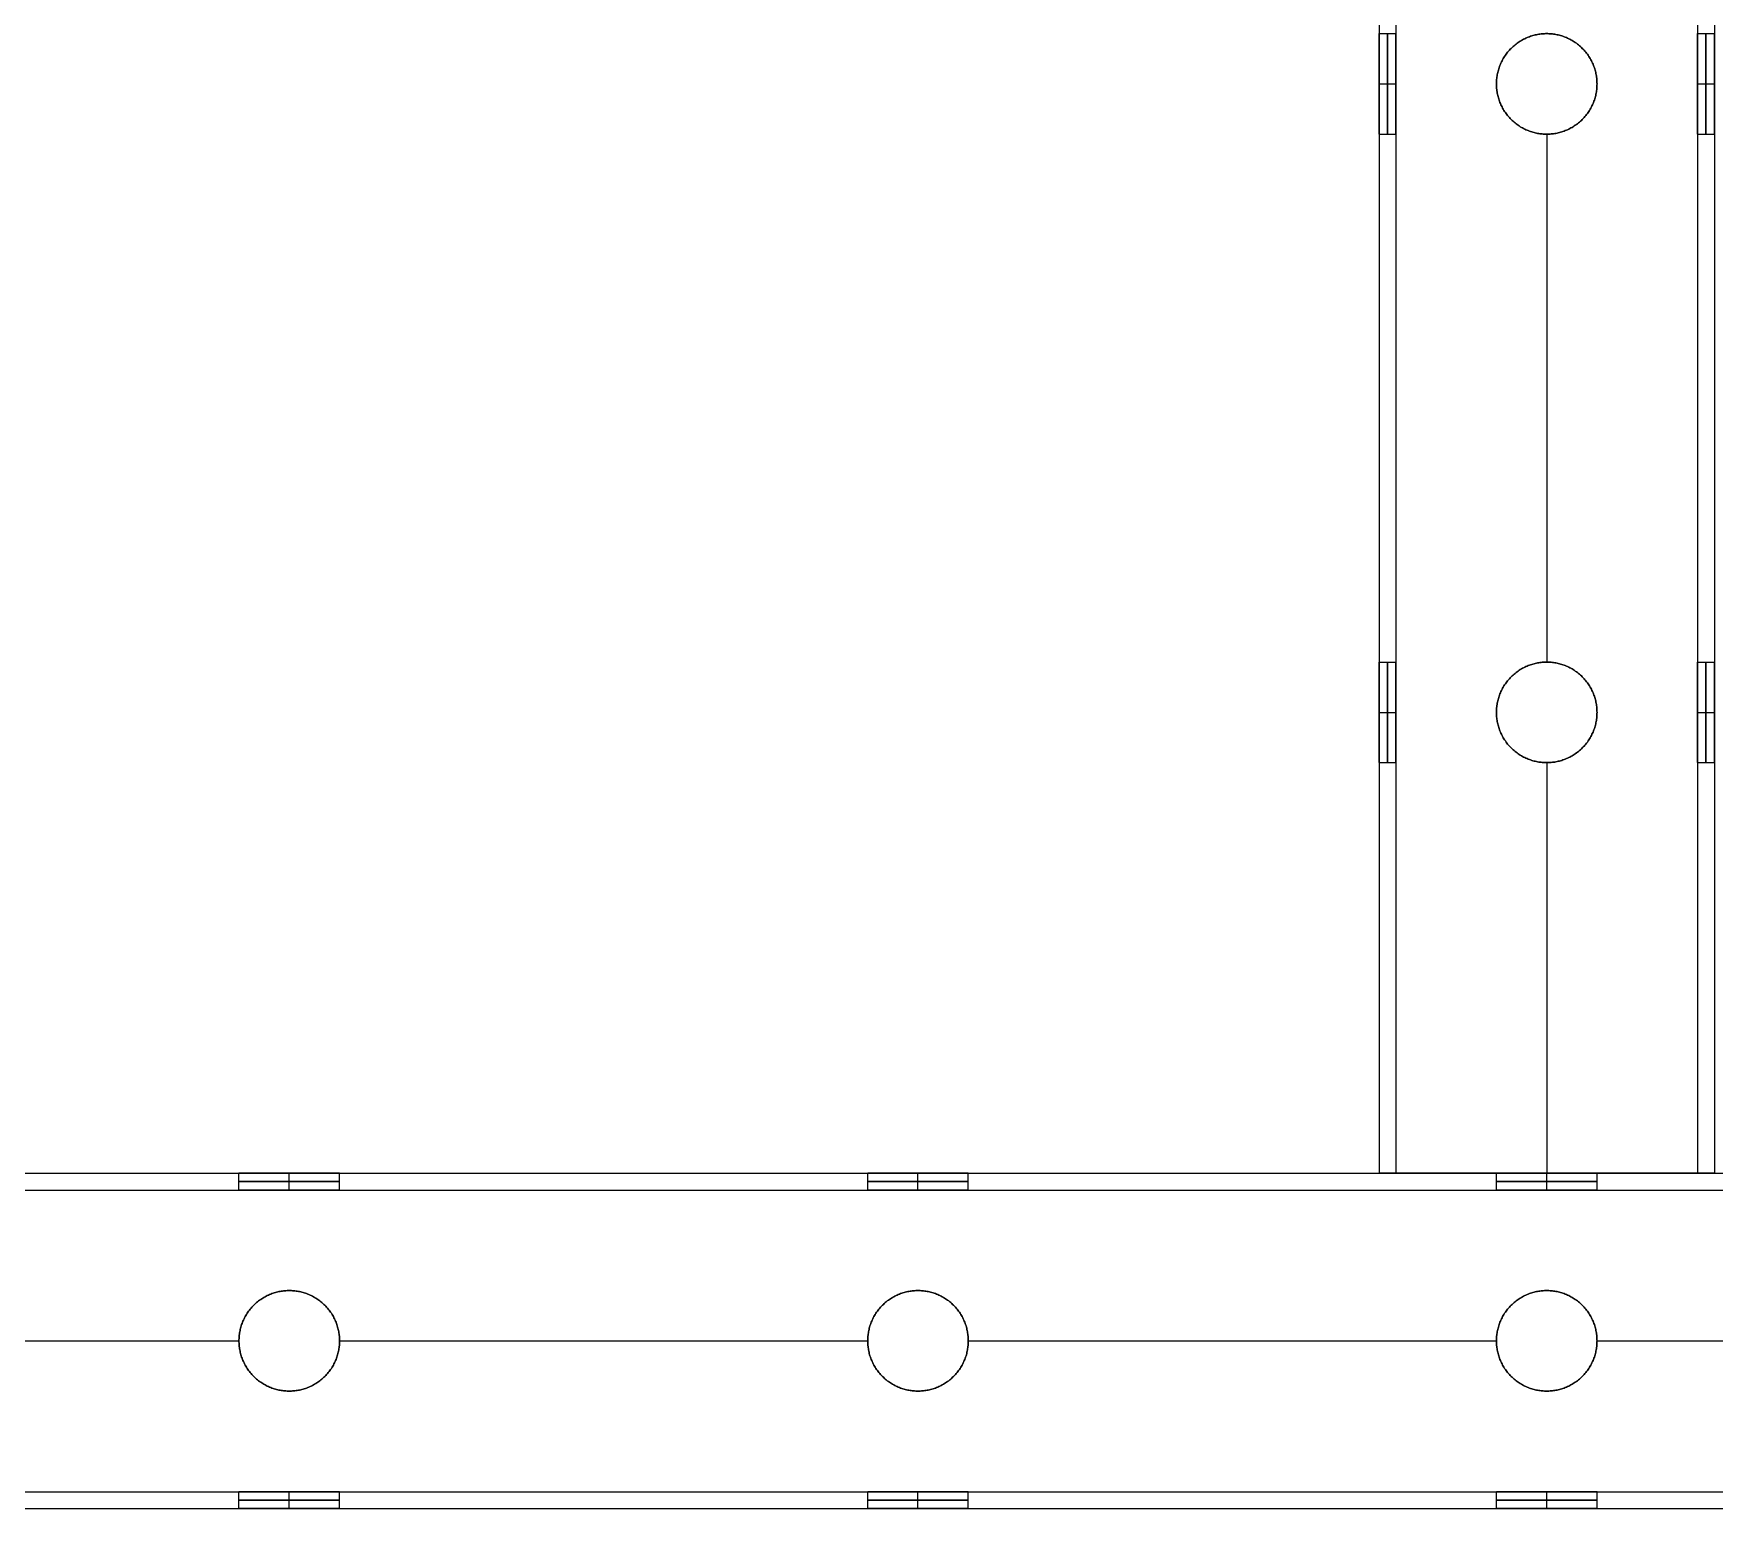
# Model space of a CAD drawing. Header units: millimetres. Extents: x 1279 to 9834, y -699 to 998.
# Drawn here: x 6795.5 to 6996, y -5.2 to 170.8 of the extents above; entities that cross this region are included whole.
import ezdxf

# ---------------------------------------------------------------- set-up
doc = ezdxf.new("R2010")
doc.units = ezdxf.units.MM
doc.header["$MEASUREMENT"] = 0
doc.layers.add('staal', color=7, linetype='Continuous', true_color=0x4c4c4c)

msp = doc.modelspace()

# ---------------------------------------------------------------- linework, layer by layer
at = {"layer": 'staal'}
for p, q in [((6955.99, 170.8, 796.69), (6957.99, 170.8, 796.69)), ((6975.99, 170.8, 778.69), (6975.99, 170.8, 776.69)), ((6975.99, 170.8, 816.69), (6975.99, 170.8, 814.69)), ((6993.99, 170.8, 796.69), (6995.99, 170.8, 796.69)), ((6955.99, 164.8, 802.69), (6957.99, 164.8, 802.69)), ((6955.99, 164.8, 790.69), (6957.99, 164.8, 790.69)), ((6969.99, 164.8, 778.69), (6969.99, 164.8, 776.69)), ((6969.99, 164.8, 816.69), (6969.99, 164.8, 814.69)), ((6981.99, 164.8, 778.69), (6981.99, 164.8, 776.69)), ((6981.99, 164.8, 816.69), (6981.99, 164.8, 814.69)), ((6993.99, 164.8, 802.69), (6995.99, 164.8, 802.69)), ((6993.99, 164.8, 790.69), (6995.99, 164.8, 790.69)), ((6955.99, 158.8, 796.69), (6957.99, 158.8, 796.69)), ((6975.99, 158.8, 778.69), (6975.99, 158.8, 776.69)), ((6975.99, 158.8, 816.69), (6975.99, 158.8, 814.69)), ((6993.99, 158.8, 796.69), (6995.99, 158.8, 796.69)), ((6955.99, 95.8, 796.69), (6957.99, 95.8, 796.69)), ((6975.99, 95.8, 778.69), (6975.99, 95.8, 776.69)), ((6975.99, 95.8, 816.69), (6975.99, 95.8, 814.69)), ((6993.99, 95.8, 796.69), (6995.99, 95.8, 796.69)), ((6955.99, 89.8, 802.69), (6957.99, 89.8, 802.69)), ((6955.99, 89.8, 790.69), (6957.99, 89.8, 790.69)), ((6969.99, 89.8, 778.69), (6969.99, 89.8, 776.69)), ((6969.99, 89.8, 816.69), (6969.99, 89.8, 814.69)), ((6981.99, 89.8, 778.69), (6981.99, 89.8, 776.69)), ((6981.99, 89.8, 816.69), (6981.99, 89.8, 814.69)), ((6993.99, 89.8, 802.69), (6995.99, 89.8, 802.69)), ((6993.99, 89.8, 790.69), (6995.99, 89.8, 790.69)), ((6955.99, 83.8, 796.69), (6957.99, 83.8, 796.69)), ((6975.99, 83.8, 778.69), (6975.99, 83.8, 776.69)), ((6975.99, 83.8, 816.69), (6975.99, 83.8, 814.69)), ((6993.99, 83.8, 796.69), (6995.99, 83.8, 796.69)), ((6819.99, 32.8, 796.69), (6819.99, 34.8, 796.69)), ((6825.99, 32.8, 802.69), (6825.99, 34.8, 802.69)), ((6825.99, 32.8, 790.69), (6825.99, 34.8, 790.69)), ((6831.99, 32.8, 796.69), (6831.99, 34.8, 796.69)), ((6894.99, 32.8, 796.69), (6894.99, 34.8, 796.69)), ((6900.99, 32.8, 802.69), (6900.99, 34.8, 802.69)), ((6900.99, 32.8, 790.69), (6900.99, 34.8, 790.69)), ((6906.99, 32.8, 796.69), (6906.99, 34.8, 796.69)), ((6955.99, 34.8, 796.69), (6957.99, 34.8, 796.69)), ((6969.99, 32.8, 796.69), (6969.99, 34.8, 796.69)), ((6975.99, 34.8, 816.69), (6975.99, 34.8, 814.69)), ((6975.99, 34.8, 778.69), (6975.99, 34.8, 776.69)), ((6975.99, 32.8, 802.69), (6975.99, 34.8, 802.69)), ((6975.99, 32.8, 790.69), (6975.99, 34.8, 790.69)), ((6981.99, 32.8, 796.69), (6981.99, 34.8, 796.69)), ((6993.99, 34.8, 796.69), (6995.99, 34.8, 796.69)), ((6825.99, 20.8, 778.69), (6825.99, 20.8, 776.69)), ((6825.99, 20.8, 816.69), (6825.99, 20.8, 814.69)), ((6900.99, 20.8, 778.69), (6900.99, 20.8, 776.69)), ((6900.99, 20.8, 816.69), (6900.99, 20.8, 814.69)), ((6975.99, 20.8, 778.69), (6975.99, 20.8, 776.69)), ((6975.99, 20.8, 816.69), (6975.99, 20.8, 814.69)), ((6819.99, 14.8, 778.69), (6819.99, 14.8, 776.69)), ((6819.99, 14.8, 816.69), (6819.99, 14.8, 814.69)), ((6831.99, 14.8, 778.69), (6831.99, 14.8, 776.69)), ((6831.99, 14.8, 816.69), (6831.99, 14.8, 814.69)), ((6894.99, 14.8, 778.69), (6894.99, 14.8, 776.69)), ((6894.99, 14.8, 816.69), (6894.99, 14.8, 814.69)), ((6906.99, 14.8, 778.69), (6906.99, 14.8, 776.69)), ((6906.99, 14.8, 816.69), (6906.99, 14.8, 814.69)), ((6969.99, 14.8, 778.69), (6969.99, 14.8, 776.69)), ((6969.99, 14.8, 816.69), (6969.99, 14.8, 814.69)), ((6981.99, 14.8, 778.69), (6981.99, 14.8, 776.69)), ((6981.99, 14.8, 816.69), (6981.99, 14.8, 814.69)), ((6825.99, 8.8, 778.69), (6825.99, 8.8, 776.69)), ((6825.99, 8.8, 816.69), (6825.99, 8.8, 814.69)), ((6900.99, 8.8, 778.69), (6900.99, 8.8, 776.69)), ((6900.99, 8.8, 816.69), (6900.99, 8.8, 814.69)), ((6975.99, 8.8, 778.69), (6975.99, 8.8, 776.69)), ((6975.99, 8.8, 816.69), (6975.99, 8.8, 814.69)), ((6819.99, -5.2, 796.69), (6819.99, -3.2, 796.69)), ((6825.99, -5.2, 802.69), (6825.99, -3.2, 802.69)), ((6825.99, -5.2, 790.69), (6825.99, -3.2, 790.69)), ((6831.99, -5.2, 796.69), (6831.99, -3.2, 796.69)), ((6894.99, -5.2, 796.69), (6894.99, -3.2, 796.69)), ((6900.99, -5.2, 802.69), (6900.99, -3.2, 802.69)), ((6900.99, -5.2, 790.69), (6900.99, -3.2, 790.69)), ((6906.99, -5.2, 796.69), (6906.99, -3.2, 796.69)), ((6969.99, -5.2, 796.69), (6969.99, -3.2, 796.69)), ((6975.99, -5.2, 802.69), (6975.99, -3.2, 802.69)), ((6975.99, -5.2, 790.69), (6975.99, -3.2, 790.69)), ((6981.99, -5.2, 796.69), (6981.99, -3.2, 796.69))]:
    msp.add_line(p, q, dxfattribs=at)
for points in [[(6955.99, 670.3, 776.69), (6955.99, 352.55, 776.69), (6955.99, 34.8, 776.69)], [(6955.99, 670.3, 816.69), (6955.99, 352.55, 816.69), (6955.99, 34.8, 816.69)], [(6957.99, 670.3, 778.69), (6957.99, 352.55, 778.69), (6957.99, 34.8, 778.69)], [(6957.99, 670.3, 814.69), (6957.99, 352.55, 814.69), (6957.99, 34.8, 814.69)], [(6993.99, 670.3, 778.69), (6993.99, 352.55, 778.69), (6993.99, 34.8, 778.69)], [(6993.99, 670.3, 814.69), (6993.99, 352.55, 814.69), (6993.99, 34.8, 814.69)], [(6995.99, 670.3, 776.69), (6995.99, 352.55, 776.69), (6995.99, 34.8, 776.69)], [(6995.99, 670.3, 816.69), (6995.99, 352.55, 816.69), (6995.99, 34.8, 816.69)], [(6955.99, 158.8, 796.69), (6955.99, 127.3, 796.69), (6955.99, 95.8, 796.69)], [(6957.99, 158.8, 796.69), (6957.99, 127.3, 796.69), (6957.99, 95.8, 796.69)], [(6975.99, 158.8, 776.69), (6975.99, 127.3, 776.69), (6975.99, 95.8, 776.69)], [(6975.99, 158.8, 816.69), (6975.99, 127.3, 816.69), (6975.99, 95.8, 816.69)], [(6975.99, 158.8, 778.69), (6975.99, 127.3, 778.69), (6975.99, 95.8, 778.69)], [(6975.99, 158.8, 814.69), (6975.99, 127.3, 814.69), (6975.99, 95.8, 814.69)], [(6993.99, 158.8, 796.69), (6993.99, 127.3, 796.69), (6993.99, 95.8, 796.69)], [(6995.99, 158.8, 796.69), (6995.99, 127.3, 796.69), (6995.99, 95.8, 796.69)], [(6955.99, 83.8, 796.69), (6955.99, 59.3, 796.69), (6955.99, 34.8, 796.69)], [(6957.99, 83.8, 796.69), (6957.99, 59.3, 796.69), (6957.99, 34.8, 796.69)], [(6975.99, 83.8, 776.69), (6975.99, 59.3, 776.69), (6975.99, 34.8, 776.69)], [(6975.99, 83.8, 816.69), (6975.99, 59.3, 816.69), (6975.99, 34.8, 816.69)], [(6975.99, 83.8, 778.69), (6975.99, 59.3, 778.69), (6975.99, 34.8, 778.69)], [(6975.99, 83.8, 814.69), (6975.99, 59.3, 814.69), (6975.99, 34.8, 814.69)], [(6993.99, 83.8, 796.69), (6993.99, 59.3, 796.69), (6993.99, 34.8, 796.69)], [(6995.99, 83.8, 796.69), (6995.99, 59.3, 796.69), (6995.99, 34.8, 796.69)], [(6395.49, 34.8, 776.69), (6713.24, 34.8, 776.69), (7030.99, 34.8, 776.69)], [(6395.49, 34.8, 816.69), (6713.24, 34.8, 816.69), (7030.99, 34.8, 816.69)], [(6756.99, 34.8, 796.69), (6788.49, 34.8, 796.69), (6819.99, 34.8, 796.69)], [(6831.99, 34.8, 796.69), (6863.49, 34.8, 796.69), (6894.99, 34.8, 796.69)], [(6906.99, 34.8, 796.69), (6938.49, 34.8, 796.69), (6969.99, 34.8, 796.69)], [(6955.99, 34.8, 776.69), (6975.99, 34.8, 776.69), (6995.99, 34.8, 776.69)], [(6995.99, 34.8, 816.69), (6975.99, 34.8, 816.69), (6955.99, 34.8, 816.69)], [(6955.99, 34.8, 816.69), (6955.99, 34.8, 796.69), (6955.99, 34.8, 776.69)], [(6993.99, 34.8, 778.69), (6975.99, 34.8, 778.69), (6957.99, 34.8, 778.69)], [(6957.99, 34.8, 778.69), (6957.99, 34.8, 796.69), (6957.99, 34.8, 814.69)], [(6957.99, 34.8, 814.69), (6975.99, 34.8, 814.69), (6993.99, 34.8, 814.69)], [(6981.99, 34.8, 796.69), (7006.49, 34.8, 796.69), (7030.99, 34.8, 796.69)], [(6993.99, 34.8, 814.69), (6993.99, 34.8, 796.69), (6993.99, 34.8, 778.69)], [(6995.99, 34.8, 776.69), (6995.99, 34.8, 796.69), (6995.99, 34.8, 816.69)], [(6395.49, 32.8, 778.69), (6713.24, 32.8, 778.69), (7030.99, 32.8, 778.69)], [(6395.49, 32.8, 814.69), (6713.24, 32.8, 814.69), (7030.99, 32.8, 814.69)], [(6756.99, 32.8, 796.69), (6788.49, 32.8, 796.69), (6819.99, 32.8, 796.69)], [(6831.99, 32.8, 796.69), (6863.49, 32.8, 796.69), (6894.99, 32.8, 796.69)], [(6906.99, 32.8, 796.69), (6938.49, 32.8, 796.69), (6969.99, 32.8, 796.69)], [(6981.99, 32.8, 796.69), (7006.49, 32.8, 796.69), (7030.99, 32.8, 796.69)], [(6756.99, 14.8, 776.69), (6788.49, 14.8, 776.69), (6819.99, 14.8, 776.69)], [(6756.99, 14.8, 816.69), (6788.49, 14.8, 816.69), (6819.99, 14.8, 816.69)], [(6756.99, 14.8, 778.69), (6788.49, 14.8, 778.69), (6819.99, 14.8, 778.69)], [(6756.99, 14.8, 814.69), (6788.49, 14.8, 814.69), (6819.99, 14.8, 814.69)], [(6831.99, 14.8, 776.69), (6863.49, 14.8, 776.69), (6894.99, 14.8, 776.69)], [(6831.99, 14.8, 816.69), (6863.49, 14.8, 816.69), (6894.99, 14.8, 816.69)], [(6831.99, 14.8, 778.69), (6863.49, 14.8, 778.69), (6894.99, 14.8, 778.69)], [(6831.99, 14.8, 814.69), (6863.49, 14.8, 814.69), (6894.99, 14.8, 814.69)], [(6906.99, 14.8, 776.69), (6938.49, 14.8, 776.69), (6969.99, 14.8, 776.69)], [(6906.99, 14.8, 816.69), (6938.49, 14.8, 816.69), (6969.99, 14.8, 816.69)], [(6906.99, 14.8, 778.69), (6938.49, 14.8, 778.69), (6969.99, 14.8, 778.69)], [(6906.99, 14.8, 814.69), (6938.49, 14.8, 814.69), (6969.99, 14.8, 814.69)], [(6981.99, 14.8, 776.69), (7006.49, 14.8, 776.69), (7030.99, 14.8, 776.69)], [(6981.99, 14.8, 816.69), (7006.49, 14.8, 816.69), (7030.99, 14.8, 816.69)], [(6981.99, 14.8, 778.69), (7006.49, 14.8, 778.69), (7030.99, 14.8, 778.69)], [(6981.99, 14.8, 814.69), (7006.49, 14.8, 814.69), (7030.99, 14.8, 814.69)], [(6395.49, -3.2, 778.69), (6713.24, -3.2, 778.69), (7030.99, -3.2, 778.69)], [(6395.49, -3.2, 814.69), (6713.24, -3.2, 814.69), (7030.99, -3.2, 814.69)], [(6756.99, -3.2, 796.69), (6788.49, -3.2, 796.69), (6819.99, -3.2, 796.69)], [(6831.99, -3.2, 796.69), (6863.49, -3.2, 796.69), (6894.99, -3.2, 796.69)], [(6906.99, -3.2, 796.69), (6938.49, -3.2, 796.69), (6969.99, -3.2, 796.69)], [(6981.99, -3.2, 796.69), (7006.49, -3.2, 796.69), (7030.99, -3.2, 796.69)], [(6395.49, -5.2, 776.69), (6713.24, -5.2, 776.69), (7030.99, -5.2, 776.69)], [(6395.49, -5.2, 816.69), (6713.24, -5.2, 816.69), (7030.99, -5.2, 816.69)], [(6756.99, -5.2, 796.69), (6788.49, -5.2, 796.69), (6819.99, -5.2, 796.69)], [(6831.99, -5.2, 796.69), (6863.49, -5.2, 796.69), (6894.99, -5.2, 796.69)], [(6906.99, -5.2, 796.69), (6938.49, -5.2, 796.69), (6969.99, -5.2, 796.69)], [(6981.99, -5.2, 796.69), (7006.49, -5.2, 796.69), (7030.99, -5.2, 796.69)]]:
    msp.add_open_spline(points, degree=2, dxfattribs=at)
for points, weights, knots in [([(6955.99, 164.8, 802.69), (6955.99, 158.8, 802.69), (6955.99, 158.8, 796.69), (6955.99, 158.8, 790.69), (6955.99, 164.8, 790.69), (6955.99, 170.8, 790.69), (6955.99, 170.8, 796.69), (6955.99, 170.8, 802.69), (6955.99, 164.8, 802.69)], [1, 0.707106781187, 1, 0.707106781187, 1, 0.707106781187, 1, 0.707106781187, 1], [0, 0, 0, 7.853982, 7.853982, 15.707963, 15.707963, 23.561945, 23.561945, 31.415927, 31.415927, 31.415927]), ([(6956.99, 164.8, 802.69), (6956.99, 158.8, 802.69), (6956.99, 158.8, 796.69), (6956.99, 158.8, 790.69), (6956.99, 164.8, 790.69), (6956.99, 170.8, 790.69), (6956.99, 170.8, 796.69), (6956.99, 170.8, 802.69), (6956.99, 164.8, 802.69)], [1, 0.707106781187, 1, 0.707106781187, 1, 0.707106781187, 1, 0.707106781187, 1], [0, 0, 0, 7.853982, 7.853982, 15.707963, 15.707963, 23.561945, 23.561945, 31.415927, 31.415927, 31.415927]), ([(6957.99, 164.8, 802.69), (6957.99, 170.8, 802.69), (6957.99, 170.8, 796.69), (6957.99, 170.8, 790.69), (6957.99, 164.8, 790.69), (6957.99, 158.8, 790.69), (6957.99, 158.8, 796.69), (6957.99, 158.8, 802.69), (6957.99, 164.8, 802.69)], [1, 0.707106781187, 1, 0.707106781187, 1, 0.707106781187, 1, 0.707106781187, 1], [-31.415927, -31.415927, -31.415927, -23.561945, -23.561945, -15.707963, -15.707963, -7.853982, -7.853982, 0, 0, 0]), ([(6981.99, 164.8, 776.69), (6981.99, 170.8, 776.69), (6975.99, 170.8, 776.69), (6969.99, 170.8, 776.69), (6969.99, 164.8, 776.69), (6969.99, 158.8, 776.69), (6975.99, 158.8, 776.69), (6981.99, 158.8, 776.69), (6981.99, 164.8, 776.69)], [1, 0.707106781187, 1, 0.707106781187, 1, 0.707106781187, 1, 0.707106781187, 1], [-31.415927, -31.415927, -31.415927, -23.561945, -23.561945, -15.707963, -15.707963, -7.853982, -7.853982, 0, 0, 0]), ([(6981.99, 164.8, 816.69), (6981.99, 158.8, 816.69), (6975.99, 158.8, 816.69), (6969.99, 158.8, 816.69), (6969.99, 164.8, 816.69), (6969.99, 170.8, 816.69), (6975.99, 170.8, 816.69), (6981.99, 170.8, 816.69), (6981.99, 164.8, 816.69)], [1, 0.707106781187, 1, 0.707106781187, 1, 0.707106781187, 1, 0.707106781187, 1], [0, 0, 0, 7.853982, 7.853982, 15.707963, 15.707963, 23.561945, 23.561945, 31.415927, 31.415927, 31.415927]), ([(6981.99, 164.8, 778.69), (6981.99, 158.8, 778.69), (6975.99, 158.8, 778.69), (6969.99, 158.8, 778.69), (6969.99, 164.8, 778.69), (6969.99, 170.8, 778.69), (6975.99, 170.8, 778.69), (6981.99, 170.8, 778.69), (6981.99, 164.8, 778.69)], [1, 0.707106781187, 1, 0.707106781187, 1, 0.707106781187, 1, 0.707106781187, 1], [0, 0, 0, 7.853982, 7.853982, 15.707963, 15.707963, 23.561945, 23.561945, 31.415927, 31.415927, 31.415927]), ([(6981.99, 164.8, 814.69), (6981.99, 170.8, 814.69), (6975.99, 170.8, 814.69), (6969.99, 170.8, 814.69), (6969.99, 164.8, 814.69), (6969.99, 158.8, 814.69), (6975.99, 158.8, 814.69), (6981.99, 158.8, 814.69), (6981.99, 164.8, 814.69)], [1, 0.707106781187, 1, 0.707106781187, 1, 0.707106781187, 1, 0.707106781187, 1], [-31.415927, -31.415927, -31.415927, -23.561945, -23.561945, -15.707963, -15.707963, -7.853982, -7.853982, 0, 0, 0]), ([(6981.99, 164.8, 777.69), (6981.99, 158.8, 777.69), (6975.99, 158.8, 777.69), (6969.99, 158.8, 777.69), (6969.99, 164.8, 777.69), (6969.99, 170.8, 777.69), (6975.99, 170.8, 777.69), (6981.99, 170.8, 777.69), (6981.99, 164.8, 777.69)], [1, 0.707106781187, 1, 0.707106781187, 1, 0.707106781187, 1, 0.707106781187, 1], [0, 0, 0, 7.853982, 7.853982, 15.707963, 15.707963, 23.561945, 23.561945, 31.415927, 31.415927, 31.415927]), ([(6981.99, 164.8, 815.69), (6981.99, 158.8, 815.69), (6975.99, 158.8, 815.69), (6969.99, 158.8, 815.69), (6969.99, 164.8, 815.69), (6969.99, 170.8, 815.69), (6975.99, 170.8, 815.69), (6981.99, 170.8, 815.69), (6981.99, 164.8, 815.69)], [1, 0.707106781187, 1, 0.707106781187, 1, 0.707106781187, 1, 0.707106781187, 1], [0, 0, 0, 7.853982, 7.853982, 15.707963, 15.707963, 23.561945, 23.561945, 31.415927, 31.415927, 31.415927]), ([(6993.99, 164.8, 802.69), (6993.99, 158.8, 802.69), (6993.99, 158.8, 796.69), (6993.99, 158.8, 790.69), (6993.99, 164.8, 790.69), (6993.99, 170.8, 790.69), (6993.99, 170.8, 796.69), (6993.99, 170.8, 802.69), (6993.99, 164.8, 802.69)], [0.999999860338, 0.707106851018, 1, 0.707106781187, 1, 0.707106781187, 1, 0.707106851018, 0.999999860338], [0, 0, 0, 7.853981, 7.853981, 15.707963, 15.707963, 23.561946, 23.561946, 31.415927, 31.415927, 31.415927]), ([(6994.99, 164.8, 802.69), (6994.99, 158.8, 802.69), (6994.99, 158.8, 796.69), (6994.99, 158.8, 790.69), (6994.99, 164.8, 790.69), (6994.99, 170.8, 790.69), (6994.99, 170.8, 796.69), (6994.99, 170.8, 802.69), (6994.99, 164.8, 802.69)], [1, 0.707106781187, 1, 0.707106781187, 1, 0.707106781187, 1, 0.707106781187, 1], [0, 0, 0, 7.853982, 7.853982, 15.707963, 15.707963, 23.561945, 23.561945, 31.415927, 31.415927, 31.415927]), ([(6995.99, 164.8, 802.69), (6995.99, 170.8, 802.69), (6995.99, 170.8, 796.69), (6995.99, 170.8, 790.69), (6995.99, 164.8, 790.69), (6995.99, 158.8, 790.69), (6995.99, 158.8, 796.69), (6995.99, 158.8, 802.69), (6995.99, 164.8, 802.69)], [1, 0.707106781187, 1, 0.707106781187, 1, 0.707106781187, 1, 0.707106781187, 1], [-31.415927, -31.415927, -31.415927, -23.561945, -23.561945, -15.707963, -15.707963, -7.853982, -7.853982, 0, 0, 0]), ([(6955.99, 89.8, 802.69), (6955.99, 83.8, 802.69), (6955.99, 83.8, 796.69), (6955.99, 83.8, 790.69), (6955.99, 89.8, 790.69), (6955.99, 95.8, 790.69), (6955.99, 95.8, 796.69), (6955.99, 95.8, 802.69), (6955.99, 89.8, 802.69)], [1, 0.707106781187, 1, 0.707106781187, 1, 0.707106781187, 1, 0.707106781187, 1], [0, 0, 0, 7.853982, 7.853982, 15.707963, 15.707963, 23.561945, 23.561945, 31.415927, 31.415927, 31.415927]), ([(6956.99, 89.8, 802.69), (6956.99, 83.8, 802.69), (6956.99, 83.8, 796.69), (6956.99, 83.8, 790.69), (6956.99, 89.8, 790.69), (6956.99, 95.8, 790.69), (6956.99, 95.8, 796.69), (6956.99, 95.8, 802.69), (6956.99, 89.8, 802.69)], [1, 0.707106781187, 1, 0.707106781187, 1, 0.707106781187, 1, 0.707106781187, 1], [0, 0, 0, 7.853982, 7.853982, 15.707963, 15.707963, 23.561945, 23.561945, 31.415927, 31.415927, 31.415927]), ([(6957.99, 89.8, 802.69), (6957.99, 95.8, 802.69), (6957.99, 95.8, 796.69), (6957.99, 95.8, 790.69), (6957.99, 89.8, 790.69), (6957.99, 83.8, 790.69), (6957.99, 83.8, 796.69), (6957.99, 83.8, 802.69), (6957.99, 89.8, 802.69)], [1, 0.707106781187, 1, 0.707106781187, 1, 0.707106781187, 1, 0.707106851018, 0.999999860338], [-31.415927, -31.415927, -31.415927, -23.561944, -23.561944, -15.707962, -15.707962, -7.85398, -7.85398, 0, 0, 0]), ([(6981.99, 89.8, 776.69), (6981.99, 95.8, 776.69), (6975.99, 95.8, 776.69), (6969.99, 95.8, 776.69), (6969.99, 89.8, 776.69), (6969.99, 83.8, 776.69), (6975.99, 83.8, 776.69), (6981.99, 83.8, 776.69), (6981.99, 89.8, 776.69)], [1, 0.707106781187, 1, 0.707106781187, 1, 0.707106781187, 1, 0.707106781187, 1], [-31.415927, -31.415927, -31.415927, -23.561945, -23.561945, -15.707963, -15.707963, -7.853982, -7.853982, 0, 0, 0]), ([(6981.99, 89.8, 816.69), (6981.99, 83.8, 816.69), (6975.99, 83.8, 816.69), (6969.99, 83.8, 816.69), (6969.99, 89.8, 816.69), (6969.99, 95.8, 816.69), (6975.99, 95.8, 816.69), (6981.99, 95.8, 816.69), (6981.99, 89.8, 816.69)], [1, 0.707106781187, 1, 0.707106781187, 1, 0.707106781187, 1, 0.707106781187, 1], [0, 0, 0, 7.853982, 7.853982, 15.707963, 15.707963, 23.561945, 23.561945, 31.415927, 31.415927, 31.415927]), ([(6981.99, 89.8, 778.69), (6981.99, 83.8, 778.69), (6975.99, 83.8, 778.69), (6969.99, 83.8, 778.69), (6969.99, 89.8, 778.69), (6969.99, 95.8, 778.69), (6975.99, 95.8, 778.69), (6981.99, 95.8, 778.69), (6981.99, 89.8, 778.69)], [1, 0.707106781187, 1, 0.707106781187, 1, 0.707106781187, 1, 0.707106781187, 1], [0, 0, 0, 7.853982, 7.853982, 15.707963, 15.707963, 23.561945, 23.561945, 31.415927, 31.415927, 31.415927]), ([(6981.99, 89.8, 814.69), (6981.99, 95.8, 814.69), (6975.99, 95.8, 814.69), (6969.99, 95.8, 814.69), (6969.99, 89.8, 814.69), (6969.99, 83.8, 814.69), (6975.99, 83.8, 814.69), (6981.99, 83.8, 814.69), (6981.99, 89.8, 814.69)], [1, 0.707106781187, 1, 0.707106781187, 1, 0.707106781187, 1, 0.707106781187, 1], [-31.415927, -31.415927, -31.415927, -23.561945, -23.561945, -15.707963, -15.707963, -7.853982, -7.853982, 0, 0, 0]), ([(6981.99, 89.8, 777.69), (6981.99, 83.8, 777.69), (6975.99, 83.8, 777.69), (6969.99, 83.8, 777.69), (6969.99, 89.8, 777.69), (6969.99, 95.8, 777.69), (6975.99, 95.8, 777.69), (6981.99, 95.8, 777.69), (6981.99, 89.8, 777.69)], [1, 0.707106781187, 1, 0.707106781187, 1, 0.707106781187, 1, 0.707106781187, 1], [0, 0, 0, 7.853982, 7.853982, 15.707963, 15.707963, 23.561945, 23.561945, 31.415927, 31.415927, 31.415927]), ([(6981.99, 89.8, 815.69), (6981.99, 83.8, 815.69), (6975.99, 83.8, 815.69), (6969.99, 83.8, 815.69), (6969.99, 89.8, 815.69), (6969.99, 95.8, 815.69), (6975.99, 95.8, 815.69), (6981.99, 95.8, 815.69), (6981.99, 89.8, 815.69)], [1, 0.707106781187, 1, 0.707106781187, 1, 0.707106781187, 1, 0.707106781187, 1], [0, 0, 0, 7.853982, 7.853982, 15.707963, 15.707963, 23.561945, 23.561945, 31.415927, 31.415927, 31.415927]), ([(6993.99, 89.8, 802.69), (6993.99, 83.8, 802.69), (6993.99, 83.8, 796.69), (6993.99, 83.8, 790.69), (6993.99, 89.8, 790.69), (6993.99, 95.8, 790.69), (6993.99, 95.8, 796.69), (6993.99, 95.8, 802.69), (6993.99, 89.8, 802.69)], [0.999999860338, 0.707106851018, 1, 0.707106781187, 1, 0.707106781187, 1, 0.707106851018, 0.999999860338], [0, 0, 0, 7.853981, 7.853981, 15.707963, 15.707963, 23.561946, 23.561946, 31.415927, 31.415927, 31.415927]), ([(6994.99, 89.8, 802.69), (6994.99, 83.8, 802.69), (6994.99, 83.8, 796.69), (6994.99, 83.8, 790.69), (6994.99, 89.8, 790.69), (6994.99, 95.8, 790.69), (6994.99, 95.8, 796.69), (6994.99, 95.8, 802.69), (6994.99, 89.8, 802.69)], [1, 0.707106781187, 1, 0.707106781187, 1, 0.707106781187, 1, 0.707106781187, 1], [0, 0, 0, 7.853982, 7.853982, 15.707963, 15.707963, 23.561945, 23.561945, 31.415927, 31.415927, 31.415927]), ([(6995.99, 89.8, 802.69), (6995.99, 95.8, 802.69), (6995.99, 95.8, 796.69), (6995.99, 95.8, 790.69), (6995.99, 89.8, 790.69), (6995.99, 83.8, 790.69), (6995.99, 83.8, 796.69), (6995.99, 83.8, 802.69), (6995.99, 89.8, 802.69)], [1, 0.707106781187, 1, 0.707106781187, 1, 0.707106781187, 1, 0.707106781187, 1], [-31.415927, -31.415927, -31.415927, -23.561945, -23.561945, -15.707963, -15.707963, -7.853982, -7.853982, 0, 0, 0]), ([(6825.99, 34.8, 802.69), (6819.99, 34.8, 802.69), (6819.99, 34.8, 796.69), (6819.99, 34.8, 790.69), (6825.99, 34.8, 790.69), (6831.99, 34.8, 790.69), (6831.99, 34.8, 796.69), (6831.99, 34.8, 802.69), (6825.99, 34.8, 802.69)], [1, 0.707106781187, 1, 0.707106781187, 1, 0.707106781187, 1, 0.707106781187, 1], [-31.415927, -31.415927, -31.415927, -23.561945, -23.561945, -15.707963, -15.707963, -7.853982, -7.853982, 0, 0, 0]), ([(6900.99, 34.8, 802.69), (6894.99, 34.8, 802.69), (6894.99, 34.8, 796.69), (6894.99, 34.8, 790.69), (6900.99, 34.8, 790.69), (6906.99, 34.8, 790.69), (6906.99, 34.8, 796.69), (6906.99, 34.8, 802.69), (6900.99, 34.8, 802.69)], [1, 0.707106781187, 1, 0.707106781187, 1, 0.707106781187, 1, 0.707106781187, 1], [-31.415927, -31.415927, -31.415927, -23.561945, -23.561945, -15.707963, -15.707963, -7.853982, -7.853982, 0, 0, 0]), ([(6975.99, 34.8, 802.69), (6969.99, 34.8, 802.69), (6969.99, 34.8, 796.69), (6969.99, 34.8, 790.69), (6975.99, 34.8, 790.69), (6981.99, 34.8, 790.69), (6981.99, 34.8, 796.69), (6981.99, 34.8, 802.69), (6975.99, 34.8, 802.69)], [1, 0.707106781187, 1, 0.707106781187, 1, 0.707106781187, 1, 0.707106781187, 1], [-31.415927, -31.415927, -31.415927, -23.561945, -23.561945, -15.707963, -15.707963, -7.853982, -7.853982, 0, 0, 0]), ([(6825.99, 33.8, 802.69), (6831.99, 33.8, 802.69), (6831.99, 33.8, 796.69), (6831.99, 33.8, 790.69), (6825.99, 33.8, 790.69), (6819.99, 33.8, 790.69), (6819.99, 33.8, 796.69), (6819.99, 33.8, 802.69), (6825.99, 33.8, 802.69)], [1, 0.707106781187, 1, 0.707106781187, 1, 0.707106781187, 1, 0.707106781187, 1], [0, 0, 0, 7.853982, 7.853982, 15.707963, 15.707963, 23.561945, 23.561945, 31.415927, 31.415927, 31.415927]), ([(6825.99, 32.8, 802.69), (6831.99, 32.8, 802.69), (6831.99, 32.8, 796.69), (6831.99, 32.8, 790.69), (6825.99, 32.8, 790.69), (6819.99, 32.8, 790.69), (6819.99, 32.8, 796.69), (6819.99, 32.8, 802.69), (6825.99, 32.8, 802.69)], [0.999999860338, 0.707106851018, 1, 0.707106781187, 1, 0.707106781187, 1, 0.707106851018, 0.999999860338], [0, 0, 0, 7.853981, 7.853981, 15.707963, 15.707963, 23.561946, 23.561946, 31.415927, 31.415927, 31.415927]), ([(6900.99, 33.8, 802.69), (6906.99, 33.8, 802.69), (6906.99, 33.8, 796.69), (6906.99, 33.8, 790.69), (6900.99, 33.8, 790.69), (6894.99, 33.8, 790.69), (6894.99, 33.8, 796.69), (6894.99, 33.8, 802.69), (6900.99, 33.8, 802.69)], [1, 0.707106781187, 1, 0.707106781187, 1, 0.707106781187, 1, 0.707106781187, 1], [0, 0, 0, 7.853982, 7.853982, 15.707963, 15.707963, 23.561945, 23.561945, 31.415927, 31.415927, 31.415927]), ([(6900.99, 32.8, 802.69), (6906.99, 32.8, 802.69), (6906.99, 32.8, 796.69), (6906.99, 32.8, 790.69), (6900.99, 32.8, 790.69), (6894.99, 32.8, 790.69), (6894.99, 32.8, 796.69), (6894.99, 32.8, 802.69), (6900.99, 32.8, 802.69)], [0.999999860338, 0.707106851018, 1, 0.707106781187, 1, 0.707106781187, 1, 0.707106851018, 0.999999860338], [0, 0, 0, 7.853981, 7.853981, 15.707963, 15.707963, 23.561946, 23.561946, 31.415927, 31.415927, 31.415927]), ([(6975.99, 33.8, 802.69), (6981.99, 33.8, 802.69), (6981.99, 33.8, 796.69), (6981.99, 33.8, 790.69), (6975.99, 33.8, 790.69), (6969.99, 33.8, 790.69), (6969.99, 33.8, 796.69), (6969.99, 33.8, 802.69), (6975.99, 33.8, 802.69)], [1, 0.707106781187, 1, 0.707106781187, 1, 0.707106781187, 1, 0.707106781187, 1], [0, 0, 0, 7.853982, 7.853982, 15.707963, 15.707963, 23.561945, 23.561945, 31.415927, 31.415927, 31.415927]), ([(6975.99, 32.8, 802.69), (6981.99, 32.8, 802.69), (6981.99, 32.8, 796.69), (6981.99, 32.8, 790.69), (6975.99, 32.8, 790.69), (6969.99, 32.8, 790.69), (6969.99, 32.8, 796.69), (6969.99, 32.8, 802.69), (6975.99, 32.8, 802.69)], [0.999999860338, 0.707106851018, 1, 0.707106781187, 1, 0.707106781187, 1, 0.707106851018, 0.999999860338], [0, 0, 0, 7.853981, 7.853981, 15.707963, 15.707963, 23.561946, 23.561946, 31.415927, 31.415927, 31.415927]), ([(6825.99, 20.8, 776.69), (6819.99, 20.8, 776.69), (6819.99, 14.8, 776.69), (6819.99, 8.8, 776.69), (6825.99, 8.8, 776.69), (6831.99, 8.8, 776.69), (6831.99, 14.8, 776.69), (6831.99, 20.8, 776.69), (6825.99, 20.8, 776.69)], [1, 0.707106781187, 1, 0.707106781187, 1, 0.707106781187, 1, 0.707106781187, 1], [-31.415927, -31.415927, -31.415927, -23.561945, -23.561945, -15.707963, -15.707963, -7.853982, -7.853982, 0, 0, 0]), ([(6825.99, 20.8, 816.69), (6831.99, 20.8, 816.69), (6831.99, 14.8, 816.69), (6831.99, 8.8, 816.69), (6825.99, 8.8, 816.69), (6819.99, 8.8, 816.69), (6819.99, 14.8, 816.69), (6819.99, 20.8, 816.69), (6825.99, 20.8, 816.69)], [1, 0.707106781187, 1, 0.707106781187, 1, 0.707106781187, 1, 0.707106781187, 1], [0, 0, 0, 7.853982, 7.853982, 15.707963, 15.707963, 23.561945, 23.561945, 31.415927, 31.415927, 31.415927]), ([(6825.99, 20.8, 778.69), (6831.99, 20.8, 778.69), (6831.99, 14.8, 778.69), (6831.99, 8.8, 778.69), (6825.99, 8.8, 778.69), (6819.99, 8.8, 778.69), (6819.99, 14.8, 778.69), (6819.99, 20.8, 778.69), (6825.99, 20.8, 778.69)], [1, 0.707106781187, 1, 0.707106781187, 1, 0.707106781187, 1, 0.707106781187, 1], [0, 0, 0, 7.853982, 7.853982, 15.707963, 15.707963, 23.561945, 23.561945, 31.415927, 31.415927, 31.415927]), ([(6825.99, 20.8, 814.69), (6819.99, 20.8, 814.69), (6819.99, 14.8, 814.69), (6819.99, 8.8, 814.69), (6825.99, 8.8, 814.69), (6831.99, 8.8, 814.69), (6831.99, 14.8, 814.69), (6831.99, 20.8, 814.69), (6825.99, 20.8, 814.69)], [1, 0.707106781187, 1, 0.707106781187, 1, 0.707106781187, 1, 0.707106781187, 1], [-31.415927, -31.415927, -31.415927, -23.561945, -23.561945, -15.707963, -15.707963, -7.853982, -7.853982, 0, 0, 0]), ([(6825.99, 20.8, 777.69), (6831.99, 20.8, 777.69), (6831.99, 14.8, 777.69), (6831.99, 8.8, 777.69), (6825.99, 8.8, 777.69), (6819.99, 8.8, 777.69), (6819.99, 14.8, 777.69), (6819.99, 20.8, 777.69), (6825.99, 20.8, 777.69)], [1, 0.707106781187, 1, 0.707106781187, 1, 0.707106781187, 1, 0.707106781187, 1], [0, 0, 0, 7.853982, 7.853982, 15.707963, 15.707963, 23.561945, 23.561945, 31.415927, 31.415927, 31.415927]), ([(6825.99, 20.8, 815.69), (6831.99, 20.8, 815.69), (6831.99, 14.8, 815.69), (6831.99, 8.8, 815.69), (6825.99, 8.8, 815.69), (6819.99, 8.8, 815.69), (6819.99, 14.8, 815.69), (6819.99, 20.8, 815.69), (6825.99, 20.8, 815.69)], [1, 0.707106781187, 1, 0.707106781187, 1, 0.707106781187, 1, 0.707106781187, 1], [0, 0, 0, 7.853982, 7.853982, 15.707963, 15.707963, 23.561945, 23.561945, 31.415927, 31.415927, 31.415927]), ([(6900.99, 20.8, 776.69), (6894.99, 20.8, 776.69), (6894.99, 14.8, 776.69), (6894.99, 8.8, 776.69), (6900.99, 8.8, 776.69), (6906.99, 8.8, 776.69), (6906.99, 14.8, 776.69), (6906.99, 20.8, 776.69), (6900.99, 20.8, 776.69)], [1, 0.707106781187, 1, 0.707106781187, 1, 0.707106781187, 1, 0.707106781187, 1], [-31.415927, -31.415927, -31.415927, -23.561945, -23.561945, -15.707963, -15.707963, -7.853982, -7.853982, 0, 0, 0]), ([(6900.99, 20.8, 816.69), (6906.99, 20.8, 816.69), (6906.99, 14.8, 816.69), (6906.99, 8.8, 816.69), (6900.99, 8.8, 816.69), (6894.99, 8.8, 816.69), (6894.99, 14.8, 816.69), (6894.99, 20.8, 816.69), (6900.99, 20.8, 816.69)], [1, 0.707106781187, 1, 0.707106781187, 1, 0.707106781187, 1, 0.707106781187, 1], [0, 0, 0, 7.853982, 7.853982, 15.707963, 15.707963, 23.561945, 23.561945, 31.415927, 31.415927, 31.415927]), ([(6900.99, 20.8, 778.69), (6906.99, 20.8, 778.69), (6906.99, 14.8, 778.69), (6906.99, 8.8, 778.69), (6900.99, 8.8, 778.69), (6894.99, 8.8, 778.69), (6894.99, 14.8, 778.69), (6894.99, 20.8, 778.69), (6900.99, 20.8, 778.69)], [1, 0.707106781187, 1, 0.707106781187, 1, 0.707106781187, 1, 0.707106781187, 1], [0, 0, 0, 7.853982, 7.853982, 15.707963, 15.707963, 23.561945, 23.561945, 31.415927, 31.415927, 31.415927]), ([(6900.99, 20.8, 814.69), (6894.99, 20.8, 814.69), (6894.99, 14.8, 814.69), (6894.99, 8.8, 814.69), (6900.99, 8.8, 814.69), (6906.99, 8.8, 814.69), (6906.99, 14.8, 814.69), (6906.99, 20.8, 814.69), (6900.99, 20.8, 814.69)], [1, 0.707106781187, 1, 0.707106781187, 1, 0.707106781187, 1, 0.707106781187, 1], [-31.415927, -31.415927, -31.415927, -23.561945, -23.561945, -15.707963, -15.707963, -7.853982, -7.853982, 0, 0, 0]), ([(6900.99, 20.8, 777.69), (6906.99, 20.8, 777.69), (6906.99, 14.8, 777.69), (6906.99, 8.8, 777.69), (6900.99, 8.8, 777.69), (6894.99, 8.8, 777.69), (6894.99, 14.8, 777.69), (6894.99, 20.8, 777.69), (6900.99, 20.8, 777.69)], [1, 0.707106781187, 1, 0.707106781187, 1, 0.707106781187, 1, 0.707106781187, 1], [0, 0, 0, 7.853982, 7.853982, 15.707963, 15.707963, 23.561945, 23.561945, 31.415927, 31.415927, 31.415927]), ([(6900.99, 20.8, 815.69), (6906.99, 20.8, 815.69), (6906.99, 14.8, 815.69), (6906.99, 8.8, 815.69), (6900.99, 8.8, 815.69), (6894.99, 8.8, 815.69), (6894.99, 14.8, 815.69), (6894.99, 20.8, 815.69), (6900.99, 20.8, 815.69)], [1, 0.707106781187, 1, 0.707106781187, 1, 0.707106781187, 1, 0.707106781187, 1], [0, 0, 0, 7.853982, 7.853982, 15.707963, 15.707963, 23.561945, 23.561945, 31.415927, 31.415927, 31.415927]), ([(6975.99, 20.8, 776.69), (6969.99, 20.8, 776.69), (6969.99, 14.8, 776.69), (6969.99, 8.8, 776.69), (6975.99, 8.8, 776.69), (6981.99, 8.8, 776.69), (6981.99, 14.8, 776.69), (6981.99, 20.8, 776.69), (6975.99, 20.8, 776.69)], [1, 0.707106781187, 1, 0.707106781187, 1, 0.707106781187, 1, 0.707106781187, 1], [-31.415927, -31.415927, -31.415927, -23.561945, -23.561945, -15.707963, -15.707963, -7.853982, -7.853982, 0, 0, 0]), ([(6975.99, 20.8, 816.69), (6981.99, 20.8, 816.69), (6981.99, 14.8, 816.69), (6981.99, 8.8, 816.69), (6975.99, 8.8, 816.69), (6969.99, 8.8, 816.69), (6969.99, 14.8, 816.69), (6969.99, 20.8, 816.69), (6975.99, 20.8, 816.69)], [1, 0.707106781187, 1, 0.707106781187, 1, 0.707106781187, 1, 0.707106781187, 1], [0, 0, 0, 7.853982, 7.853982, 15.707963, 15.707963, 23.561945, 23.561945, 31.415927, 31.415927, 31.415927]), ([(6975.99, 20.8, 778.69), (6981.99, 20.8, 778.69), (6981.99, 14.8, 778.69), (6981.99, 8.8, 778.69), (6975.99, 8.8, 778.69), (6969.99, 8.8, 778.69), (6969.99, 14.8, 778.69), (6969.99, 20.8, 778.69), (6975.99, 20.8, 778.69)], [1, 0.707106781187, 1, 0.707106781187, 1, 0.707106781187, 1, 0.707106781187, 1], [0, 0, 0, 7.853982, 7.853982, 15.707963, 15.707963, 23.561945, 23.561945, 31.415927, 31.415927, 31.415927]), ([(6975.99, 20.8, 814.69), (6969.99, 20.8, 814.69), (6969.99, 14.8, 814.69), (6969.99, 8.8, 814.69), (6975.99, 8.8, 814.69), (6981.99, 8.8, 814.69), (6981.99, 14.8, 814.69), (6981.99, 20.8, 814.69), (6975.99, 20.8, 814.69)], [1, 0.707106781187, 1, 0.707106781187, 1, 0.707106781187, 1, 0.707106781187, 1], [-31.415927, -31.415927, -31.415927, -23.561945, -23.561945, -15.707963, -15.707963, -7.853982, -7.853982, 0, 0, 0]), ([(6975.99, 20.8, 777.69), (6981.99, 20.8, 777.69), (6981.99, 14.8, 777.69), (6981.99, 8.8, 777.69), (6975.99, 8.8, 777.69), (6969.99, 8.8, 777.69), (6969.99, 14.8, 777.69), (6969.99, 20.8, 777.69), (6975.99, 20.8, 777.69)], [1, 0.707106781187, 1, 0.707106781187, 1, 0.707106781187, 1, 0.707106781187, 1], [0, 0, 0, 7.853982, 7.853982, 15.707963, 15.707963, 23.561945, 23.561945, 31.415927, 31.415927, 31.415927]), ([(6975.99, 20.8, 815.69), (6981.99, 20.8, 815.69), (6981.99, 14.8, 815.69), (6981.99, 8.8, 815.69), (6975.99, 8.8, 815.69), (6969.99, 8.8, 815.69), (6969.99, 14.8, 815.69), (6969.99, 20.8, 815.69), (6975.99, 20.8, 815.69)], [1, 0.707106781187, 1, 0.707106781187, 1, 0.707106781187, 1, 0.707106781187, 1], [0, 0, 0, 7.853982, 7.853982, 15.707963, 15.707963, 23.561945, 23.561945, 31.415927, 31.415927, 31.415927]), ([(6825.99, -3.2, 802.69), (6819.99, -3.2, 802.69), (6819.99, -3.2, 796.69), (6819.99, -3.2, 790.69), (6825.99, -3.2, 790.69), (6831.99, -3.2, 790.69), (6831.99, -3.2, 796.69), (6831.99, -3.2, 802.69), (6825.99, -3.2, 802.69)], [1, 0.707106781187, 1, 0.707106781187, 1, 0.707106781187, 1, 0.707106851018, 0.999999860338], [-31.415927, -31.415927, -31.415927, -23.561944, -23.561944, -15.707962, -15.707962, -7.85398, -7.85398, 0, 0, 0]), ([(6900.99, -3.2, 802.69), (6894.99, -3.2, 802.69), (6894.99, -3.2, 796.69), (6894.99, -3.2, 790.69), (6900.99, -3.2, 790.69), (6906.99, -3.2, 790.69), (6906.99, -3.2, 796.69), (6906.99, -3.2, 802.69), (6900.99, -3.2, 802.69)], [1, 0.707106781187, 1, 0.707106781187, 1, 0.707106781187, 1, 0.707106781187, 1], [-31.415927, -31.415927, -31.415927, -23.561945, -23.561945, -15.707963, -15.707963, -7.853982, -7.853982, 0, 0, 0]), ([(6975.99, -3.2, 802.69), (6969.99, -3.2, 802.69), (6969.99, -3.2, 796.69), (6969.99, -3.2, 790.69), (6975.99, -3.2, 790.69), (6981.99, -3.2, 790.69), (6981.99, -3.2, 796.69), (6981.99, -3.2, 802.69), (6975.99, -3.2, 802.69)], [1, 0.707106781187, 1, 0.707106781187, 1, 0.707106781187, 1, 0.707106851018, 0.999999860338], [-31.415927, -31.415927, -31.415927, -23.561944, -23.561944, -15.707962, -15.707962, -7.85398, -7.85398, 0, 0, 0]), ([(6825.99, -4.2, 802.69), (6831.99, -4.2, 802.69), (6831.99, -4.2, 796.69), (6831.99, -4.2, 790.69), (6825.99, -4.2, 790.69), (6819.99, -4.2, 790.69), (6819.99, -4.2, 796.69), (6819.99, -4.2, 802.69), (6825.99, -4.2, 802.69)], [1, 0.707106781187, 1, 0.707106781187, 1, 0.707106781187, 1, 0.707106781187, 1], [0, 0, 0, 7.853982, 7.853982, 15.707963, 15.707963, 23.561945, 23.561945, 31.415927, 31.415927, 31.415927]), ([(6825.99, -5.2, 802.69), (6831.99, -5.2, 802.69), (6831.99, -5.2, 796.69), (6831.99, -5.2, 790.69), (6825.99, -5.2, 790.69), (6819.99, -5.2, 790.69), (6819.99, -5.2, 796.69), (6819.99, -5.2, 802.69), (6825.99, -5.2, 802.69)], [1, 0.707106781187, 1, 0.707106781187, 1, 0.707106781187, 1, 0.707106781187, 1], [0, 0, 0, 7.853982, 7.853982, 15.707963, 15.707963, 23.561945, 23.561945, 31.415927, 31.415927, 31.415927]), ([(6900.99, -4.2, 802.69), (6906.99, -4.2, 802.69), (6906.99, -4.2, 796.69), (6906.99, -4.2, 790.69), (6900.99, -4.2, 790.69), (6894.99, -4.2, 790.69), (6894.99, -4.2, 796.69), (6894.99, -4.2, 802.69), (6900.99, -4.2, 802.69)], [1, 0.707106781187, 1, 0.707106781187, 1, 0.707106781187, 1, 0.707106781187, 1], [0, 0, 0, 7.853982, 7.853982, 15.707963, 15.707963, 23.561945, 23.561945, 31.415927, 31.415927, 31.415927]), ([(6900.99, -5.2, 802.69), (6906.99, -5.2, 802.69), (6906.99, -5.2, 796.69), (6906.99, -5.2, 790.69), (6900.99, -5.2, 790.69), (6894.99, -5.2, 790.69), (6894.99, -5.2, 796.69), (6894.99, -5.2, 802.69), (6900.99, -5.2, 802.69)], [1, 0.707106781187, 1, 0.707106781187, 1, 0.707106781187, 1, 0.707106781187, 1], [0, 0, 0, 7.853982, 7.853982, 15.707963, 15.707963, 23.561945, 23.561945, 31.415927, 31.415927, 31.415927]), ([(6975.99, -4.2, 802.69), (6981.99, -4.2, 802.69), (6981.99, -4.2, 796.69), (6981.99, -4.2, 790.69), (6975.99, -4.2, 790.69), (6969.99, -4.2, 790.69), (6969.99, -4.2, 796.69), (6969.99, -4.2, 802.69), (6975.99, -4.2, 802.69)], [1, 0.707106781187, 1, 0.707106781187, 1, 0.707106781187, 1, 0.707106781187, 1], [0, 0, 0, 7.853982, 7.853982, 15.707963, 15.707963, 23.561945, 23.561945, 31.415927, 31.415927, 31.415927]), ([(6975.99, -5.2, 802.69), (6981.99, -5.2, 802.69), (6981.99, -5.2, 796.69), (6981.99, -5.2, 790.69), (6975.99, -5.2, 790.69), (6969.99, -5.2, 790.69), (6969.99, -5.2, 796.69), (6969.99, -5.2, 802.69), (6975.99, -5.2, 802.69)], [1, 0.707106781187, 1, 0.707106781187, 1, 0.707106781187, 1, 0.707106781187, 1], [0, 0, 0, 7.853982, 7.853982, 15.707963, 15.707963, 23.561945, 23.561945, 31.415927, 31.415927, 31.415927])]:
    msp.add_rational_spline(points, weights, degree=2, knots=knots, dxfattribs=at)

doc.saveas('drawing.dxf')
